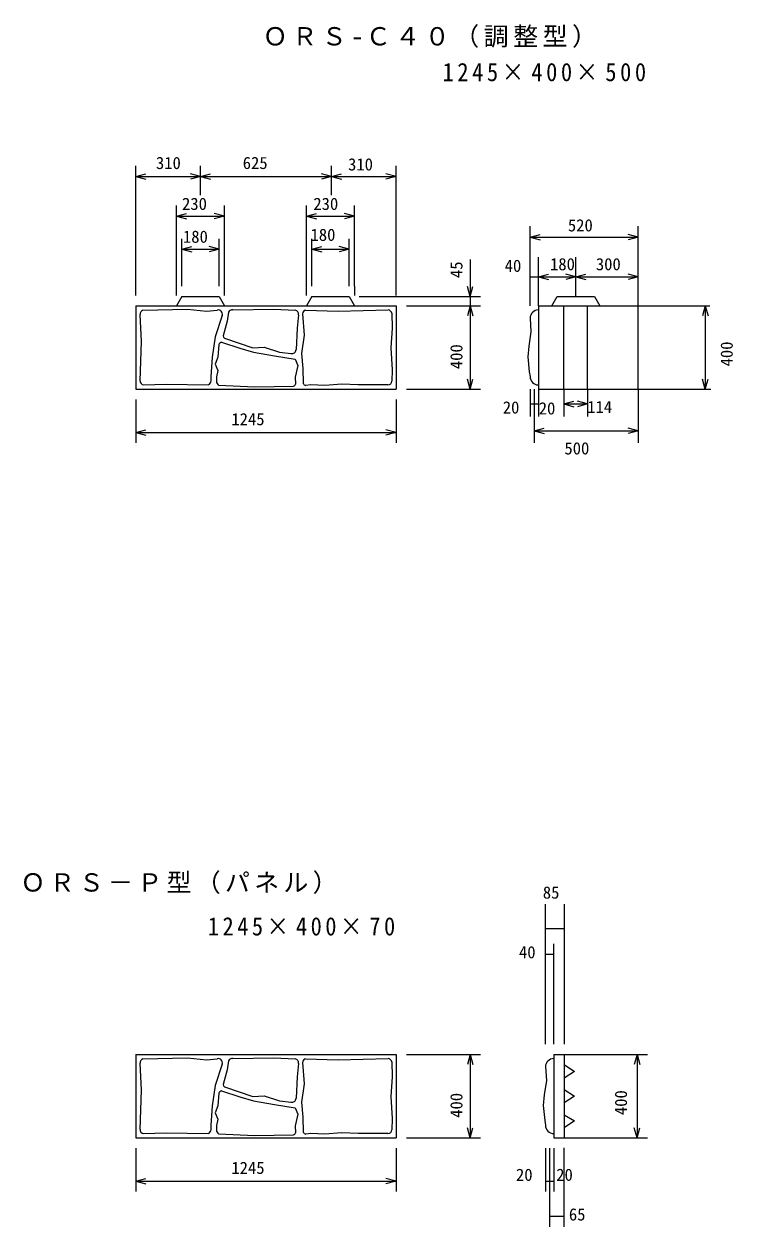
# Model space of a CAD drawing. Units: millimetres, scale not verified. Extents: x -9126 to 9476, y -6334 to 6177.
# Drawn here: x 3763 to 7169, y -5543 to 235 of the extents above; entities that cross this region are included whole.
import ezdxf
from ezdxf.enums import TextEntityAlignment as Align

# ---------------------------------------------------------------- set-up
doc = ezdxf.new("R2010")
doc.units = ezdxf.units.MM
doc.header["$LTSCALE"] = 40
doc.layers.add('0-0', color=2, linetype='Continuous')
doc.styles.add('ＭＳ ゴシック', font='')
doc.styles.get('ＭＳ ゴシック').set_extended_font_data('MS Gothic')

msp = doc.modelspace()

# ---------------------------------------------------------------- linework, layer by layer
at = {"layer": '0-0', "color": 7}
for p, q in [((4300.12, -1068.21), (4300.12, -446.15)), ((4610.11, -586.71), (4610.11, -446.15)), ((5240.12, -586.71), (5240.12, -446.15)), ((5550.12, -1068.21), (5550.12, -446.15)), ((4300.12, -496.15), (4348.41, -483.21)), ((4300.12, -496.15), (5550.12, -496.15)), ((4300.12, -496.15), (4348.41, -509.09)), ((4610.11, -496.15), (4561.82, -483.21)), ((4610.11, -496.15), (4561.82, -509.09)), ((4610.11, -496.15), (4658.41, -483.21)), ((4610.11, -496.15), (4658.41, -509.09)), ((5240.12, -496.15), (5191.82, -483.21)), ((5240.12, -496.15), (5191.82, -509.09)), ((5240.12, -496.15), (5288.41, -483.21)), ((5240.12, -496.15), (5288.41, -509.09)), ((5550.12, -496.15), (5501.83, -483.21)), ((5550.12, -496.15), (5501.83, -509.09)), ((4495.12, -1068.21), (4495.12, -636.74)), ((4495.12, -686.74), (4543.41, -673.8)), ((4495.12, -686.74), (4725.12, -686.74)), ((4495.12, -686.74), (4543.41, -699.68)), ((4725.12, -686.74), (4676.82, -673.8)), ((4725.12, -686.74), (4676.82, -699.68)), ((4725.12, -1068.21), (4725.12, -636.74)), ((5120.12, -1068.21), (5120.12, -636.74)), ((5120.12, -686.74), (5168.41, -673.8)), ((5120.12, -686.74), (5350.12, -686.74)), ((5120.12, -686.74), (5168.41, -699.68)), ((5350.12, -686.74), (5301.82, -673.8)), ((5350.12, -686.74), (5301.82, -699.68)), ((5350.12, -1023.22), (5350.12, -636.74)), ((6194.04, -1118.07), (6194.04, -735.08)), ((6714.04, -1118.07), (6714.04, -735.08)), ((4520.12, -1023.22), (4520.12, -795.56)), ((4700.12, -1023.22), (4700.12, -795.56)), ((5145.12, -1023.22), (5145.12, -795.56)), ((5325.12, -1023.22), (5325.12, -795.56)), ((6194.04, -787.99), (6242.33, -775.05)), ((6194.04, -787.99), (6714.04, -787.99)), ((6194.04, -787.99), (6242.33, -800.93)), ((6714.04, -787.99), (6665.74, -775.05)), ((6714.04, -787.99), (6665.74, -800.93)), ((4520.12, -845.57), (4568.41, -832.63)), ((4520.12, -845.57), (4700.12, -845.57)), ((4520.12, -845.57), (4568.41, -858.51)), ((4700.12, -845.57), (4651.83, -832.63)), ((4700.12, -845.57), (4651.83, -858.51)), ((5145.12, -845.57), (5193.41, -832.63)), ((5145.12, -845.57), (5325.12, -845.57)), ((5145.12, -845.57), (5193.41, -858.51)), ((5325.12, -845.57), (5276.82, -832.63)), ((5325.12, -845.57), (5276.82, -858.51)), ((5906.87, -895.67), (5906.87, -1518.22)), ((6234.04, -1118.07), (6234.04, -884.64)), ((6414.04, -1073.07), (6414.04, -884.64)), ((6194.04, -978.2), (6714.04, -978.2)), ((6234.04, -978.2), (6282.34, -965.26)), ((6234.04, -978.2), (6282.34, -991.14)), ((6414.04, -978.2), (6365.74, -965.26)), ((6414.04, -978.2), (6365.74, -991.14)), ((6414.04, -978.2), (6462.34, -965.26)), ((6414.04, -978.2), (6462.34, -991.14)), ((6714.04, -978.2), (6665.74, -965.26)), ((6714.04, -978.2), (6665.74, -991.14)), ((5350.12, -1023.22), (5350.12, -1068.21)), ((5906.87, -1073.22), (5893.93, -1024.92)), ((5906.87, -1073.22), (5919.81, -1024.92)), ((5372.29, -1073.22), (5956.88, -1073.22)), ((5600.13, -1118.21), (5956.88, -1118.21)), ((5906.87, -1118.21), (5893.93, -1166.51)), ((5906.87, -1118.21), (5919.81, -1166.51)), ((6714.04, -1118.07), (7036.53, -1118.07)), ((7036.53, -1118.07), (7023.59, -1166.37)), ((7036.53, -1118.07), (7036.53, -1518.07)), ((7036.53, -1118.07), (7049.47, -1166.37)), ((7036.53, -1118.07), (7058.65, -1118.07)), ((5906.87, -1518.22), (5893.93, -1469.92)), ((5906.87, -1518.22), (5919.81, -1469.92)), ((7036.53, -1518.07), (7023.59, -1469.77)), ((7036.53, -1518.07), (7049.47, -1469.77)), ((5600.13, -1518.22), (5956.88, -1518.22)), ((6194.04, -1518.07), (6194.04, -1649.06)), ((6214.04, -1518.07), (6214.04, -1776.47)), ((6234.04, -1518.07), (6234.04, -1649.06)), ((6357.04, -1518.07), (6357.04, -1649.06)), ((6471.04, -1518.07), (6471.04, -1649.06)), ((6714.04, -1518.07), (6909.13, -1518.07)), ((6714.04, -1518.07), (7036.53, -1518.07)), ((6714.04, -1518.07), (6714.04, -1776.47)), ((7036.53, -1518.07), (7063.53, -1518.07)), ((4300.12, -1568.21), (4300.12, -1776.37)), ((5550.12, -1568.21), (5550.12, -1776.37)), ((6194.04, -1589.6), (6234.04, -1589.6)), ((6357.04, -1589.6), (6405.34, -1576.67)), ((6357.04, -1589.6), (6471.04, -1589.6)), ((6357.04, -1589.6), (6405.34, -1602.54)), ((6471.04, -1589.6), (6422.75, -1576.67)), ((6471.04, -1589.6), (6422.75, -1602.54)), ((6214.04, -1649.06), (6214.04, -1666.03)), ((4300.12, -1726.37), (4348.41, -1713.43)), ((4300.12, -1726.37), (5550.12, -1726.37)), ((4300.12, -1726.37), (4348.41, -1739.31)), ((5550.12, -1726.37), (5501.83, -1713.43)), ((5550.12, -1726.37), (5501.83, -1739.31)), ((6214.04, -1718.68), (6262.34, -1705.74)), ((6214.04, -1718.68), (6714.04, -1718.68)), ((6214.04, -1718.68), (6262.34, -1731.62)), ((6714.04, -1718.68), (6665.74, -1705.74)), ((6714.04, -1718.68), (6665.74, -1731.62)), ((6358.23, -3992.51), (6358.23, -4664.51)), ((6268.22, -4109.2), (6358.23, -4109.2)), ((6308.22, -4264.51), (6308.22, -4183.04)), ((6268.22, -4233.04), (6308.22, -4233.04)), ((6308.22, -4664.51), (6308.22, -4264.51)), ((5600.12, -4714.5), (5956.87, -4714.5)), ((5906.87, -4714.5), (5893.92, -4762.8)), ((5906.87, -4714.5), (5919.81, -4762.8)), ((5906.87, -4714.5), (5906.87, -5114.51)), ((6358.23, -4714.51), (6758.22, -4714.51)), ((6708.22, -4714.51), (6695.28, -4762.81)), ((6708.22, -4714.51), (6721.17, -4762.81)), ((6708.22, -4714.51), (6708.22, -5114.51)), ((5906.87, -5114.51), (5893.92, -5066.21)), ((5906.87, -5114.51), (5919.81, -5066.21)), ((6708.22, -5114.51), (6695.28, -5066.21)), ((6708.22, -5114.51), (6721.17, -5066.21)), ((5600.12, -5114.51), (5956.87, -5114.51)), ((6358.23, -5114.51), (6758.22, -5114.51)), ((4300.12, -5164.5), (4300.12, -5372.66)), ((5550.12, -5164.5), (5550.12, -5372.66)), ((6268.22, -5164.51), (6268.22, -5372.66)), ((6308.22, -5164.51), (6308.22, -5372.66)), ((6358.23, -5542.71), (6358.23, -5163.17)), ((4300.12, -5322.66), (4348.41, -5309.72)), ((5550.12, -5322.66), (5501.82, -5309.72)), ((4300.12, -5322.66), (5550.12, -5322.66)), ((4300.12, -5322.66), (4348.41, -5335.61)), ((5550.12, -5322.66), (5501.82, -5335.61)), ((6268.22, -5322.67), (6308.22, -5322.67)), ((6358.23, -5492.72), (6288.23, -5492.72))]:
    msp.add_line(p, q, dxfattribs=at)
at = {"layer": '0-0'}
for p, q in [((4520.12, -1073.22), (4495.12, -1118.21)), ((4520.12, -1073.22), (4700.12, -1073.22)), ((4700.12, -1073.22), (4725.12, -1118.21)), ((5145.12, -1073.22), (5120.12, -1118.21)), ((5145.12, -1073.22), (5325.12, -1073.22)), ((5325.12, -1073.22), (5350.12, -1118.21)), ((6299.04, -1118.07), (6324.04, -1073.07)), ((6324.04, -1073.07), (6504.04, -1073.07)), ((6504.04, -1073.07), (6529.04, -1118.07)), ((4300.12, -1118.21), (5550.12, -1118.21)), ((4300.12, -1118.21), (4300.12, -1518.22)), ((4744.61, -1148.79), (4738.59, -1191.97)), ((5550.12, -1118.21), (5550.12, -1518.22)), ((6234.04, -1118.07), (6714.04, -1118.07)), ((6234.04, -1118.07), (6234.04, -1518.07)), ((6357.04, -1518.07), (6357.04, -1118.07)), ((6471.04, -1518.07), (6471.04, -1118.07)), ((6714.04, -1518.07), (6714.04, -1118.07)), ((4738.59, -1191.97), (4719.53, -1262.77)), ((5080.83, -1161.69), (5074.73, -1225.27)), ((6194.04, -1177.87), (6198.6, -1243.16)), ((5074.73, -1225.27), (5069.69, -1328.44)), ((4697.99, -1304.13), (4693.16, -1364.57)), ((4711.98, -1293.12), (4799.15, -1322.18)), ((4725.55, -1273.42), (4862.74, -1319.16)), ((4989.93, -1340.35), (5046.71, -1346.9)), ((5101.98, -1419.09), (5104.04, -1491.49)), ((4335.68, -1498.11), (4447.88, -1494.8)), ((4447.88, -1494.8), (4647.37, -1497.57)), ((4659.85, -1458.45), (4660.46, -1478.51)), ((4687.11, -1458.45), (4687.99, -1481.41)), ((4697.52, -1499.21), (4871.83, -1506.9)), ((5065.64, -1461.48), (5067, -1494.15)), ((5141.35, -1497.82), (5116.85, -1501.32)), ((4300.12, -1518.22), (5550.12, -1518.22)), ((4871.83, -1506.9), (5057.37, -1504.43)), ((6234.04, -1518.07), (6714.04, -1518.07)), ((4300.12, -4714.5), (5550.12, -4714.5)), ((4300.12, -4714.5), (4300.12, -5114.51)), ((5550.12, -4714.5), (5550.12, -5114.51)), ((6308.22, -4714.5), (6358.23, -4714.5)), ((6308.22, -4714.5), (6308.22, -5114.51)), ((6308.22, -4714.5), (6308.22, -5114.51)), ((6358.23, -4714.5), (6358.23, -5114.51)), ((4738.59, -4788.26), (4719.52, -4859.06)), ((4744.61, -4745.08), (4738.59, -4788.26)), ((5080.82, -4757.99), (5074.72, -4821.57)), ((6268.22, -4774.31), (6272.78, -4839.59)), ((5074.72, -4821.57), (5069.69, -4924.73)), ((4697.99, -4900.42), (4693.16, -4960.87)), ((4711.97, -4889.41), (4799.15, -4918.48)), ((4725.55, -4869.72), (4862.74, -4915.45)), ((4989.93, -4936.65), (5046.71, -4943.2)), ((5101.97, -5015.38), (5104.04, -5087.78)), ((4659.85, -5054.75), (4660.45, -5074.8)), ((4687.11, -5054.75), (4687.99, -5077.69)), ((5065.64, -5057.78), (5066.99, -5090.44)), ((4300.12, -5114.51), (5550.12, -5114.51)), ((4335.68, -5094.4), (4447.88, -5091.09)), ((4447.88, -5091.09), (4647.37, -5093.86)), ((4697.52, -5095.51), (4871.83, -5103.19)), ((4871.83, -5103.19), (5057.37, -5100.72)), ((5141.34, -5094.11), (5116.84, -5097.61)), ((6308.22, -5114.51), (6358.23, -5114.51))]:
    msp.add_line(p, q, dxfattribs=at)
for points in [[(4334.12, -1138.22), (4547.81, -1134.43), (4638.65, -1143.52), (4690.72, -1138.33)], [(4765.67, -1138), (4962.67, -1134.43), (5065.54, -1138.22)], [(5114.62, -1138.22), (5271.56, -1143.52), (5512.79, -1137.87)], [(5530.12, -1153.8), (5531.99, -1225.27), (5525.93, -1319.16), (5531.99, -1425.14), (5530.23, -1479.36)], [(4320.12, -1478.84), (4326.74, -1288.87), (4320.12, -1159.67)], [(4714.43, -1164.29), (4681.05, -1267.67), (4665.91, -1364.57), (4659.85, -1458.45)], [(5100.51, -1156.1), (5108.03, -1258.58), (5095.92, -1346.41), (5101.98, -1419.09)], [(6198.6, -1243.16), (6187.77, -1312.2), (6183.71, -1363.64), (6190.48, -1435.38), (6194.04, -1458.07)], [(4799.15, -1322.18), (4865.77, -1340.35), (4965.71, -1358.52), (5065.64, -1373.66), (5077.75, -1403.95), (5065.64, -1461.48)], [(4862.74, -1319.16), (4917.25, -1316.12), (4989.93, -1340.35)], [(4693.16, -1364.57), (4681.05, -1397.89), (4693.16, -1428.17), (4687.11, -1458.45)], [(5511.56, -1498.03), (5368.46, -1497.82), (5289.73, -1494.8), (5207.96, -1500.85), (5141.35, -1497.82)], [(4334.12, -4734.51), (4547.8, -4730.72), (4638.65, -4739.81), (4690.72, -4734.62)], [(4765.66, -4734.29), (4962.67, -4730.72), (5065.54, -4734.51)], [(5114.61, -4734.51), (5271.55, -4739.81), (5512.79, -4734.17)], [(4320.12, -5075.13), (4326.74, -4885.17), (4320.12, -4755.96)], [(4714.43, -4760.58), (4681.05, -4863.97), (4665.91, -4960.87), (4659.85, -5054.75)], [(5100.51, -4752.4), (5108.03, -4854.88), (5095.92, -4942.7), (5101.97, -5015.38)], [(5530.11, -4750.09), (5531.98, -4821.57), (5525.93, -4915.45), (5531.98, -5021.43), (5530.23, -5075.65)], [(6358.23, -4763.01), (6408.23, -4795.51), (6358.23, -4828.01)], [(6272.78, -4839.59), (6261.95, -4908.63), (6257.89, -4960.07), (6264.66, -5031.82), (6268.22, -5054.5)], [(6358.23, -4882.01), (6408.23, -4914.51), (6358.23, -4947.01)], [(4693.16, -4960.87), (4681.05, -4994.18), (4693.16, -5024.46), (4687.11, -5054.75)], [(4799.15, -4918.48), (4865.77, -4936.65), (4965.7, -4954.81), (5065.64, -4969.96), (5077.75, -5000.23), (5065.64, -5057.78)], [(4862.74, -4915.45), (4917.25, -4912.42), (4989.93, -4936.65)], [(6358.23, -5003.53), (6408.23, -5033.51), (6358.23, -5066.01)], [(5511.56, -5094.32), (5368.46, -5094.11), (5289.73, -5091.09), (5207.96, -5097.14), (5141.34, -5094.11)]]:
    msp.add_lwpolyline(points, dxfattribs=at)
at = {"layer": '0-0', "color": 7}
for points in [[(6268.22, -4664.51), (6268.22, -4264.51), (6268.22, -3992.51)], [(6288.23, -5164.51), (6288.23, -5372.66), (6288.23, -5542.71)]]:
    msp.add_lwpolyline(points, dxfattribs=at)
at = {"layer": '0-0'}
for centre, radius, start, end in [((4339.98, -1157.34), 20, 107.03438, 186.70071), ((4695.53, -1157.75), 20, 340.89958, 103.91058), ((4762.5, -1157.75), 20, 80.89696, 153.40482), ((5061.22, -1157.74), 20, 348.61212, 77.52431), ((5120.48, -1157.34), 20, 107.03438, 176.45993), ((5510.5, -1157.74), 20, 11.35864, 83.45766), ((6234.04, -1177.87), 40, 90, 180), ((4739.11, -1258.72), 20, 191.6687, 227.32912), ((4716.07, -1312.7), 20, 101.80788, 154.63475), ((5049.83, -1327.18), 20, 256.48438, 356.39963), ((4340.12, -1478.61), 20, 180.64832, 257.18831), ((4641.02, -1478.6), 20, 288.51013, 0.2684), ((4707.52, -1481.89), 20, 178.5808, 240.02977), ((5048.52, -1486.5), 20, 296.26907, 337.50734), ((5121.59, -1481.89), 20, 208.68083, 256.29254), ((5510.27, -1478.07), 20, 273.67072, 356.2856), ((6234.04, -1458.07), 40, 180, 270), ((4339.98, -4753.63), 20, 107.03438, 186.70071), ((4695.52, -4754.04), 20, 340.89958, 103.91058), ((4762.49, -4754.04), 20, 80.89696, 153.40482), ((5061.22, -4754.04), 20, 348.61212, 77.52431), ((5120.47, -4753.63), 20, 107.03438, 176.45993), ((5510.5, -4754.04), 20, 11.35864, 83.45766), ((6308.22, -4774.31), 40, 90, 180), ((4716.06, -4908.99), 20, 101.80788, 154.63475), ((4739.1, -4855.01), 20, 191.6687, 227.32912), ((5049.83, -4923.48), 20, 256.48438, 356.39963), ((4340.11, -5074.9), 20, 180.64832, 257.18831), ((4641.02, -5074.89), 20, 288.51013, 0.2684), ((4707.51, -5078.18), 20, 178.5808, 240.02977), ((5510.27, -5074.36), 20, 273.67072, 356.2856), ((6308.22, -5054.5), 40, 180, 270), ((5048.52, -5082.79), 20, 296.26907, 337.50734), ((5121.59, -5078.18), 20, 208.68083, 256.29254)]:
    msp.add_arc(centre, radius, start, end, dxfattribs=at)

# ---------------------------------------------------------------- texts
at = {"layer": '0-0', "color": 7, "style": 'ＭＳ ゴシック'}
for s, rotation, p in [('310', 359.999, (4396.35, -478.5)), ('625', 359.999, (4813.49, -478.5)), ('180', 359.999, (5139.23, -823.68)), ('180', 0.001, (4526.22, -832.69)), ('45', 90, (5887.11, -984.54)), ('400', 90, (5887.11, -1422.19)), ('400', 90, (7185.95, -1409.16)), ('114', 359.999, (6469.09, -1650.66)), ('500', 0.001, (6359.4, -1849.47)), ('400', 90, (5887.11, -5018.48)), ('400', 90, (6677.71, -5005.6)), ('1245', 359.999, (4758.79, -5305.69)), ('20', 359.998, (6126.58, -5338.98)), ('20', 359.998, (6320.08, -5338.98))]:
    msp.add_text(s, height=58.65, rotation=rotation, dxfattribs=at).set_placement(p, align=Align.BOTTOM_LEFT)
for s, p in [('310', (5319.53, -485.34)), ('230', (4521.71, -674.93)), ('230', (5152.75, -674.93)), ('520', (6376.05, -778.07)), ('40', (6072.27, -972.43)), ('180', (6290.17, -964.79)), ('300', (6510.49, -964.79)), ('20', (6063.26, -1653.05)), ('20', (6236.01, -1657.51)), ('1245', (4758.79, -1709.4)), ('85', (6255.58, -3983.24)), ('40', (6140.91, -4269.92)), ('65', (6380.81, -5529.42))]:
    msp.add_text(s, height=58.65, dxfattribs=at).set_placement(p, align=Align.BOTTOM_LEFT)
at = {"layer": '0-0', "color": 7, "char_height": 87.98, "attachment_point": 7, "style": 'ＭＳ ゴシック'}
for s, insert in [('\\T1.18;ＯＲＳ-Ｃ４０（調整型）', (4909.37, 121.24)), ('\\T1.32;\\W0.9;1245×400×500', (5773.76, -40.32)), ('\\T1.17;ＯＲＳ－Ｐ型（パネル）', (3745.11, -3943.29)), ('\\T1.31;\\W0.9;1245×400×70', (4645.65, -4143.95))]:
    msp.add_mtext(s, dxfattribs=dict(at, insert=insert))

doc.saveas('drawing.dxf')
